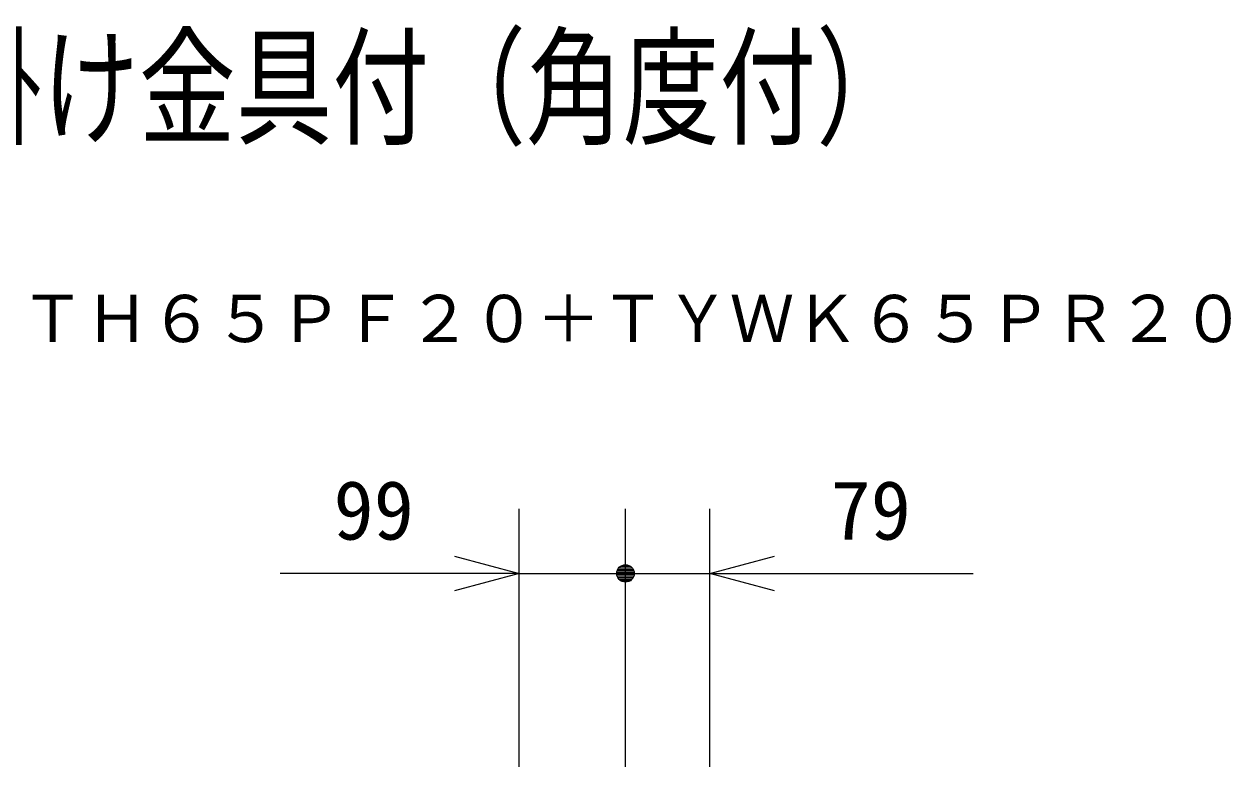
# Model space of a CAD drawing. Units: millimetres, scale not verified. Extents: x -63 to 62, y -56 to 57.
# Drawn here: x 17.95 to 55.37, y 33.77 to 56.81 of the extents above; entities that cross this region are included whole.
import ezdxf
from ezdxf.enums import TextEntityAlignment as Align

# ---------------------------------------------------------------- set-up
doc = ezdxf.new("R2010")
doc.units = ezdxf.units.MM
doc.header["$LTSCALE"] = 0.125
doc.layers.add('0-0_0', color=7, linetype='Continuous', lineweight=9)
doc.layers.add('0-6_SUNPO', color=7, linetype='Continuous', lineweight=9)
doc.layers.add('0-2_MOJI1', color=7, linetype='Continuous')
doc.layers.add('0-3_TOUROKU', color=7, linetype='Continuous')
doc.styles.add('ＭＳ ゴシック', font='')
doc.styles.get('ＭＳ ゴシック').set_extended_font_data('MS Gothic')

# ---------------------------------------------------------------- blocks, each defined once
blk = doc.blocks.new('_OPEN30')
at = {"layer": '0-0_0'}
blk.add_line((0, 0), (-1, 0), dxfattribs=at)
blk.add_lwpolyline([(-1, 0.26795), (0, 0), (-1, -0.26795)], dxfattribs=at)

msp = doc.modelspace()

# ---------------------------------------------------------------- linework, layer by layer
at = {"layer": '0-6_SUNPO', "color": 3, "lineweight": 18}
for p, q in [((33.2943, 33.767), (33.2943, 41.767)), ((36.5943, 33.767), (36.5943, 41.767)), ((39.2109, 33.767), (39.2109, 41.767)), ((31.2943, 39.767), (25.891, 39.767)), ((33.2943, 39.767), (39.2109, 39.767)), ((36.3253, 39.7437), (36.8633, 39.7437)), ((36.3256, 39.7937), (36.8629, 39.7937)), ((36.3344, 39.6937), (36.8541, 39.6937)), ((36.3354, 39.8437), (36.8531, 39.8437)), ((36.3559, 39.8937), (36.8327, 39.8937)), ((36.3901, 39.9437), (36.7984, 39.9437)), ((36.4477, 39.9937), (36.7409, 39.9937)), ((40.2993, 39.767), (47.3716, 39.767)), ((36.354, 39.6437), (36.8345, 39.6437)), ((36.3872, 39.5937), (36.8013, 39.5937)), ((36.4424, 39.5437), (36.7461, 39.5437))]:
    msp.add_line(p, q, dxfattribs=at)
msp.add_circle((36.5943, 39.767), 0.27, dxfattribs=at)

# ---------------------------------------------------------------- block references
at = {"layer": '0-6_SUNPO', "xscale": 2, "yscale": 2}
msp.add_blockref('_OPEN30', (33.2943, 39.767), dxfattribs=at)
at = {"layer": '0-6_SUNPO', "xscale": 2, "yscale": 2, "rotation": 180}
msp.add_blockref('_OPEN30', (39.2109, 39.767), dxfattribs=at)

# ---------------------------------------------------------------- texts
at = {"layer": '0-2_MOJI1', "style": 'ＭＳ ゴシック', "width": 0.75}
msp.add_text('ハイビジョンプラズマディスプレイ壁掛け金具付（角度付）', height=2.933, dxfattribs=at).set_placement((-35.5018, 52.5029), align=Align.BOTTOM_LEFT)
at = {"layer": '0-3_TOUROKU', "style": 'ＭＳ ゴシック'}
msp.add_text('ＴＨ６５ＰＦ２０＋ＴＹＷＫ６５ＰＲ２０', height=1.466, dxfattribs=at).set_placement((17.8314, 46.5029), align=Align.BOTTOM_LEFT)
at = {"layer": '0-6_SUNPO', "style": 'ＭＳ ゴシック'}
for s, p in [('99', (27.5411, 40.267)), ('79', (42.9523, 40.267))]:
    msp.add_text(s, height=1.833, dxfattribs=at).set_placement(p, align=Align.BOTTOM_LEFT)

doc.saveas('drawing.dxf')
